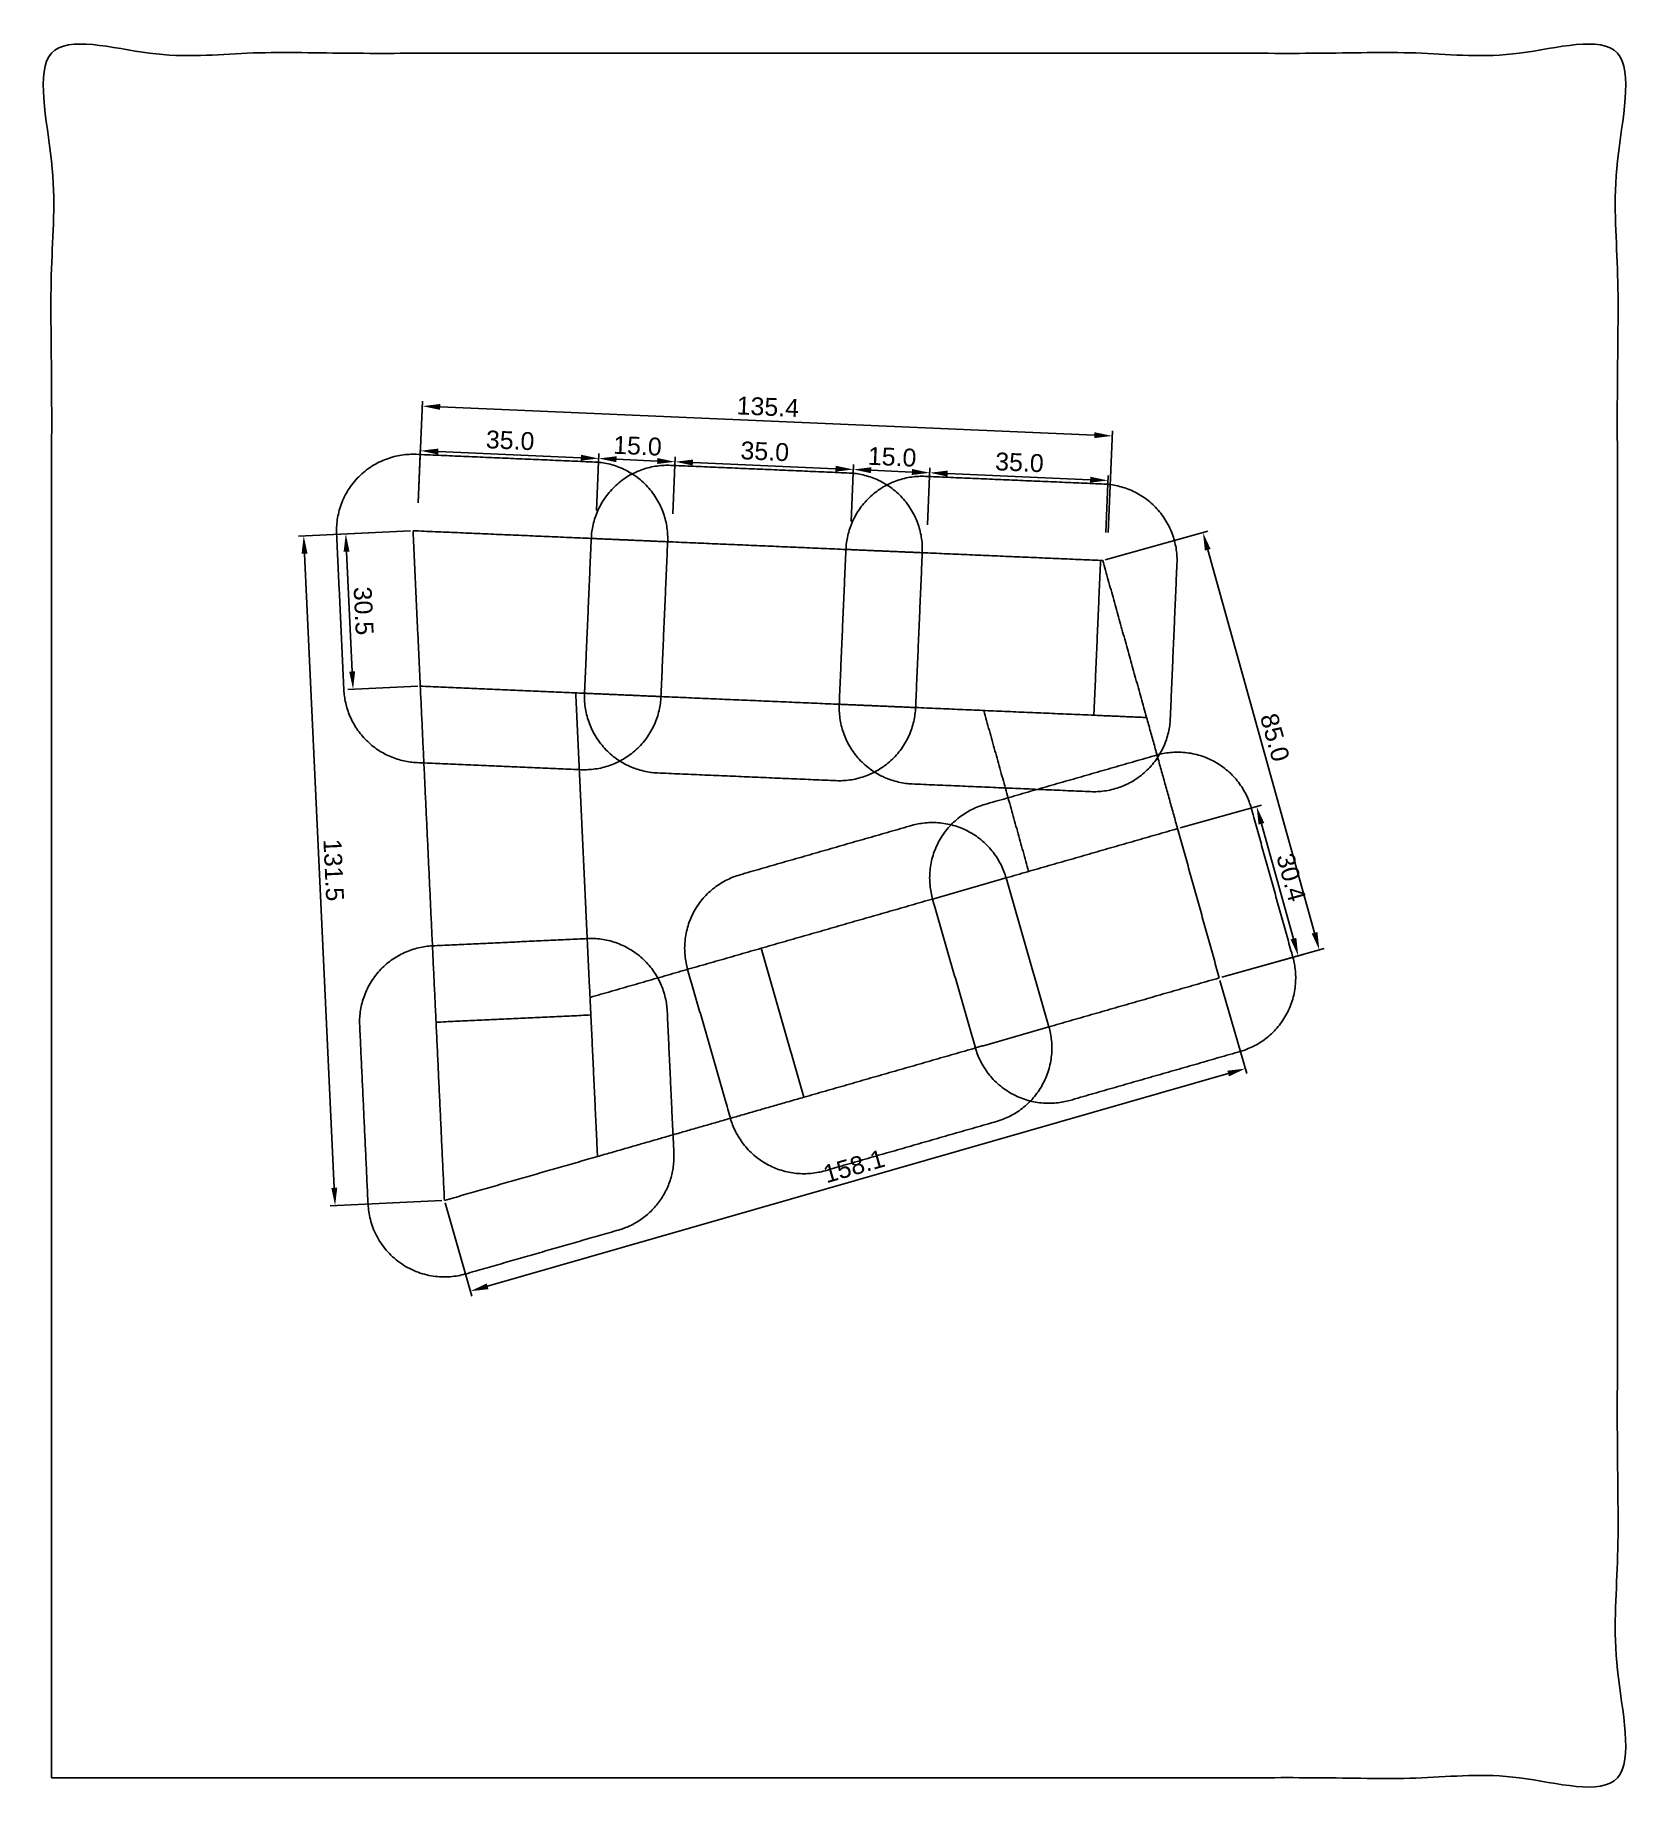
# Model space of a CAD drawing. Header units: metres. Extents: x 141 to 455, y 96 to 441.
import ezdxf

# ---------------------------------------------------------------- set-up
doc = ezdxf.new("R2010")
doc.units = ezdxf.units.M
doc.header["$MEASUREMENT"] = 0
doc.layers.add('Make2D$Annotation', color=7, linetype='Continuous', true_color=0x000000)
doc.layers.add('Make2D$visible$lines', color=7, linetype='Continuous', true_color=0x000000)
doc.styles.add('Arial', font='')
doc.styles.get('Arial').set_extended_font_data('Arial')
doc.dimstyles.new('Millimeter Large', dxfattribs={"dimtxt": 3.5, "dimasz": 3.5, "dimexe": 1, "dimexo": 0.5, "dimgap": 1, "dimtad": 1, "dimtoh": 1, "dimdec": 1, "dimzin": 1, "dimdsep": 46, "dimtxsty": 'Arial', "dimcen": 3.5, "dimadec": 0, "dimazin": 0, "dimtfac": 1, "dimtdec": 4, "dimtix": 1, "dimtmove": 1, "dimatfit": 3, "dimfxl": 0, "dimtolj": 1, "dimtzin": 1, "dimarcsym": 0})

# ---------------------------------------------------------------- blocks, each defined once
blk = doc.blocks.new('*D1')
at = {"layer": 'Defpoints', "color": 0}
for p in [(215.06, 343.99), (199.78, 211.61), (221.22, 212.62)]:
    blk.add_point(p, dxfattribs=at)
at = {"layer": 'Make2D$Annotation', "color": 0, "lineweight": -2}
for p, q in [((214.56, 343.97), (192.62, 342.94)), ((193.79, 339.49), (199.62, 215.11)), ((220.72, 212.59), (198.79, 211.56))]:
    blk.add_line(p, q, dxfattribs=at)
at = {"layer": 'Make2D$Annotation', "color": 0}
for points in [[(194.37, 339.52), (193.2, 339.46), (193.62, 342.99)], [(199.04, 215.08), (200.2, 215.13), (199.78, 211.61)]]:
    blk.add_solid(points, dxfattribs=at)
at = {"layer": 'Make2D$Annotation', "color": 0, "insert": (199.49, 277.43), "char_height": 3.5, "attachment_point": 5, "rotation": 272.6857, "style": 'Arial'}
blk.add_mtext('\\A1;131.5', dxfattribs=at)
blk = doc.blocks.new('*D2')
at = {"layer": 'Defpoints', "color": 0}
for p in [(370.02, 343.63), (350.37, 338.15), (373.21, 256.27)]:
    blk.add_point(p, dxfattribs=at)
at = {"layer": 'Make2D$Annotation', "color": 0, "lineweight": -2}
for p, q in [((350.86, 338.28), (370.98, 343.9)), ((391.91, 265.12), (370.96, 340.26)), ((373.69, 256.41), (393.82, 262.02))]:
    blk.add_line(p, q, dxfattribs=at)
at = {"layer": 'Make2D$Annotation', "color": 0}
for points in [[(371.52, 340.41), (370.4, 340.1), (370.02, 343.63)], [(391.35, 264.97), (392.48, 265.28), (392.85, 261.75)]]:
    blk.add_solid(points, dxfattribs=at)
at = {"layer": 'Make2D$Annotation', "color": 0, "insert": (384.12, 303.44), "char_height": 3.5, "attachment_point": 5, "rotation": 285.5839, "style": 'Arial'}
blk.add_mtext('\\A1;85.0', dxfattribs=at)
blk = doc.blocks.new('*D3')
at = {"layer": 'Defpoints', "color": 0}
for p in [(373.21, 256.27), (378.32, 238.48), (221.22, 212.62)]:
    blk.add_point(p, dxfattribs=at)
at = {"layer": 'Make2D$Annotation', "color": 0, "lineweight": -2}
for p, q in [((373.35, 255.79), (378.6, 237.51)), ((229.69, 195.78), (374.96, 237.51)), ((221.36, 212.14), (226.61, 193.86))]:
    blk.add_line(p, q, dxfattribs=at)
at = {"layer": 'Make2D$Annotation', "color": 0}
for points in [[(375.12, 236.95), (374.8, 238.07), (378.32, 238.48)], [(229.53, 196.35), (229.86, 195.22), (226.33, 194.82)]]:
    blk.add_solid(points, dxfattribs=at)
at = {"layer": 'Make2D$Annotation', "color": 0, "insert": (301.56, 219.33), "char_height": 3.5, "attachment_point": 5, "rotation": 16.0256, "style": 'Arial'}
blk.add_mtext('\\A1;158.1', dxfattribs=at)
blk = doc.blocks.new('*D4')
at = {"layer": 'Defpoints', "color": 0}
for p in [(365.04, 285.56), (388.71, 260.6), (373.21, 256.27)]:
    blk.add_point(p, dxfattribs=at)
at = {"layer": 'Make2D$Annotation', "color": 0, "lineweight": -2}
for p, q in [((365.52, 285.69), (381.51, 290.15)), ((381.49, 286.51), (387.77, 263.97)), ((373.69, 256.41), (389.68, 260.86))]:
    blk.add_line(p, q, dxfattribs=at)
at = {"layer": 'Make2D$Annotation', "color": 0}
for points in [[(382.05, 286.66), (380.93, 286.35), (380.55, 289.88)], [(387.21, 263.81), (388.34, 264.12), (388.71, 260.6)]]:
    blk.add_solid(points, dxfattribs=at)
at = {"layer": 'Make2D$Annotation', "color": 0, "insert": (387.32, 275.99), "char_height": 3.5, "attachment_point": 5, "rotation": 285.5839, "style": 'Arial'}
blk.add_mtext('\\A1;30.4', dxfattribs=at)
blk = doc.blocks.new('*D5')
at = {"layer": 'Defpoints', "color": 0}
for p in [(215.06, 343.99), (203.3, 312.88), (216.49, 313.5)]:
    blk.add_point(p, dxfattribs=at)
at = {"layer": 'Make2D$Annotation', "color": 0, "lineweight": -2}
for p, q in [((214.56, 343.97), (200.87, 343.33)), ((202.03, 339.88), (203.13, 316.38)), ((215.99, 313.48), (202.3, 312.84))]:
    blk.add_line(p, q, dxfattribs=at)
at = {"layer": 'Make2D$Annotation', "color": 0}
for points in [[(202.61, 339.9), (201.45, 339.85), (201.87, 343.37)], [(202.55, 316.35), (203.71, 316.41), (203.3, 312.88)]]:
    blk.add_solid(points, dxfattribs=at)
at = {"layer": 'Make2D$Annotation', "color": 0, "insert": (205.36, 328.26), "char_height": 3.5, "attachment_point": 5, "rotation": 272.6857, "style": 'Arial'}
blk.add_mtext('\\A1;30.5', dxfattribs=at)
blk = doc.blocks.new('*D6')
at = {"layer": 'Defpoints', "color": 0}
for p in [(316.42, 355.36), (315.96, 344.68), (350.93, 343.17)]:
    blk.add_point(p, dxfattribs=at)
at = {"layer": 'Make2D$Annotation', "color": 0, "lineweight": -2}
for p, q in [((315.98, 345.18), (316.47, 356.36)), ((347.9, 354), (319.92, 355.21)), ((350.95, 343.67), (351.44, 354.85))]:
    blk.add_line(p, q, dxfattribs=at)
at = {"layer": 'Make2D$Annotation', "color": 0}
for points in [[(319.95, 355.79), (319.9, 354.63), (316.42, 355.36)], [(347.87, 353.42), (347.92, 354.59), (351.39, 353.85)]]:
    blk.add_solid(points, dxfattribs=at)
at = {"layer": 'Make2D$Annotation', "color": 0, "insert": (334.03, 357.39), "char_height": 3.5, "attachment_point": 5, "rotation": 357.528, "style": 'Arial'}
blk.add_mtext('\\A1;35.0', dxfattribs=at)
blk = doc.blocks.new('*D7')
at = {"layer": 'Defpoints', "color": 0}
for p in [(316.42, 355.36), (300.98, 345.32), (315.96, 344.68)]:
    blk.add_point(p, dxfattribs=at)
at = {"layer": 'Make2D$Annotation', "color": 0, "lineweight": -2}
for p, q in [((301, 345.82), (301.48, 357.01)), ((304.94, 355.86), (312.93, 355.51)), ((315.98, 345.18), (316.47, 356.36))]:
    blk.add_line(p, q, dxfattribs=at)
at = {"layer": 'Make2D$Annotation', "color": 0}
for points in [[(304.96, 356.44), (304.91, 355.28), (301.44, 356.01)], [(312.9, 354.93), (312.95, 356.1), (316.42, 355.36)]]:
    blk.add_solid(points, dxfattribs=at)
at = {"layer": 'Make2D$Annotation', "color": 0, "insert": (309.05, 358.47), "char_height": 3.5, "attachment_point": 5, "rotation": 357.528, "style": 'Arial'}
blk.add_mtext('\\A1;15.0', dxfattribs=at)
blk = doc.blocks.new('*D8')
at = {"layer": 'Defpoints', "color": 0}
for p in [(216.52, 359.68), (216.06, 348.99), (251.02, 347.48)]:
    blk.add_point(p, dxfattribs=at)
at = {"layer": 'Make2D$Annotation', "color": 0, "lineweight": -2}
for p, q in [((216.08, 349.49), (216.56, 360.67)), ((247.99, 358.32), (220.01, 359.52)), ((251.05, 347.98), (251.53, 359.17))]:
    blk.add_line(p, q, dxfattribs=at)
at = {"layer": 'Make2D$Annotation', "color": 0}
for points in [[(220.04, 360.11), (219.99, 358.94), (216.52, 359.68)], [(247.96, 357.73), (248.01, 358.9), (251.49, 358.17)]]:
    blk.add_solid(points, dxfattribs=at)
at = {"layer": 'Make2D$Annotation', "color": 0, "insert": (234.12, 361.71), "char_height": 3.5, "attachment_point": 5, "rotation": 357.528, "style": 'Arial'}
blk.add_mtext('\\A1;35.0', dxfattribs=at)
blk = doc.blocks.new('*D9')
at = {"layer": 'Defpoints', "color": 0}
for p in [(251.49, 358.17), (251.02, 347.48), (266.01, 346.83)]:
    blk.add_point(p, dxfattribs=at)
at = {"layer": 'Make2D$Annotation', "color": 0, "lineweight": -2}
for p, q in [((251.05, 347.98), (251.53, 359.17)), ((262.97, 357.67), (254.98, 358.02)), ((266.03, 347.33), (266.51, 358.52))]:
    blk.add_line(p, q, dxfattribs=at)
at = {"layer": 'Make2D$Annotation', "color": 0}
for points in [[(255.01, 358.6), (254.96, 357.43), (251.49, 358.17)], [(262.95, 357.09), (263, 358.25), (266.47, 357.52)]]:
    blk.add_solid(points, dxfattribs=at)
at = {"layer": 'Make2D$Annotation', "color": 0, "insert": (259.1, 360.63), "char_height": 3.5, "attachment_point": 5, "rotation": 357.528, "style": 'Arial'}
blk.add_mtext('\\A1;15.0', dxfattribs=at)
blk = doc.blocks.new('*D10')
at = {"layer": 'Defpoints', "color": 0}
for p in [(266.47, 357.52), (266.01, 346.83), (300.98, 345.32)]:
    blk.add_point(p, dxfattribs=at)
at = {"layer": 'Make2D$Annotation', "color": 0, "lineweight": -2}
for p, q in [((266.03, 347.33), (266.51, 358.52)), ((297.94, 356.16), (269.97, 357.37)), ((301, 345.82), (301.48, 357.01))]:
    blk.add_line(p, q, dxfattribs=at)
at = {"layer": 'Make2D$Annotation', "color": 0}
for points in [[(269.99, 357.95), (269.94, 356.79), (266.47, 357.52)], [(297.92, 355.58), (297.97, 356.74), (301.44, 356.01)]]:
    blk.add_solid(points, dxfattribs=at)
at = {"layer": 'Make2D$Annotation', "color": 0, "insert": (284.07, 359.55), "char_height": 3.5, "attachment_point": 5, "rotation": 357.528, "style": 'Arial'}
blk.add_mtext('\\A1;35.0', dxfattribs=at)
blk = doc.blocks.new('*D11')
at = {"layer": 'Defpoints', "color": 0}
for p in [(216.9, 368.43), (216.06, 348.99), (351.37, 343.15)]:
    blk.add_point(p, dxfattribs=at)
at = {"layer": 'Make2D$Annotation', "color": 0, "lineweight": -2}
for p, q in [((216.08, 349.49), (216.94, 369.43)), ((348.72, 362.74), (220.39, 368.28)), ((351.4, 343.65), (352.26, 363.59))]:
    blk.add_line(p, q, dxfattribs=at)
at = {"layer": 'Make2D$Annotation', "color": 0}
for points in [[(220.42, 368.86), (220.37, 367.7), (216.9, 368.43)], [(348.69, 362.16), (348.74, 363.32), (352.21, 362.59)]]:
    blk.add_solid(points, dxfattribs=at)
at = {"layer": 'Make2D$Annotation', "color": 0, "insert": (284.67, 368.29), "char_height": 3.5, "attachment_point": 5, "rotation": 357.528, "style": 'Arial'}
blk.add_mtext('\\A1;135.4', dxfattribs=at)

msp = doc.modelspace()

# ---------------------------------------------------------------- linework, layer by layer
at = {"layer": 'Make2D$visible$lines'}
msp.add_open_spline([(144.15, 99.36), (297.74, 99.36), (451.33, 99.36), (451.33, 268.52), (451.33, 437.67), (297.74, 437.67), (144.15, 437.67), (144.15, 268.52), (144.15, 99.36)], degree=2, knots=[0, 0, 0, 307.180836, 307.180836, 645.488509, 645.488509, 952.669345, 952.669345, 1290.977018, 1290.977018, 1290.977018], dxfattribs=at)
for points, weights, knots in [([(265.01, 341.83), (265.66, 356.82), (250.67, 357.47), (233.19, 358.22), (215.7, 358.98), (199.3, 359.68), (200.07, 343.29), (200.79, 328.04), (201.5, 312.8), (202.15, 299.11), (215.84, 298.51), (231.95, 297.82), (248.07, 297.12), (263.05, 296.48), (263.7, 311.46)], [1, 0.707106781187, 1, 1, 1, 0.674574486738, 1, 1, 1, 0.738206787995, 1, 1, 1, 0.707106781187, 1], [30.4, 30.4, 30.4, 60.4, 60.4, 95.4, 95.4, 128.229886, 128.229886, 158.753478, 158.753478, 186.167524, 186.167524, 218.423498, 218.423498, 248.423498, 248.423498, 248.423498]), ([(314.96, 339.68), (315.61, 354.66), (300.62, 355.31), (283.14, 356.07), (265.66, 356.82), (250.67, 357.47), (250.02, 342.48)], [1, 0.707106781187, 1, 1, 1, 0.707106781187, 1], [30.4, 30.4, 30.4, 60.4, 60.4, 95.4, 95.4, 125.4, 125.4, 125.4]), ([(363.61, 307.15), (364.26, 322.34), (364.92, 337.52), (365.56, 352.51), (350.58, 353.15), (333.09, 353.91), (315.61, 354.66), (300.62, 355.31), (299.98, 340.32)], [1, 1, 1, 0.707106781187, 1, 1, 1, 0.707106781187, 1], [0, 0, 0, 30.4, 30.4, 60.4, 60.4, 95.4, 95.4, 125.4, 125.4, 125.4]), ([(248.71, 312.11), (248.07, 297.12), (263.05, 296.48), (280.54, 295.72), (298.02, 294.97), (313.01, 294.32), (313.65, 309.31)], [1, 0.707106781187, 1, 1, 1, 0.707106781187, 1], [155.8, 155.8, 155.8, 185.8, 185.8, 220.8, 220.8, 250.8, 250.8, 250.8]), ([(298.67, 309.95), (298.02, 294.97), (313.01, 294.32), (330.49, 293.57), (347.97, 292.81), (362.96, 292.16), (363.61, 307.15)], [1, 0.707106781187, 1, 1, 1, 0.707106781187, 1], [155.8, 155.8, 155.8, 185.8, 185.8, 220.8, 220.8, 250.8, 250.8, 250.8]), ([(325.38, 242.53), (329.52, 228.12), (343.94, 232.26), (360.64, 237.06), (377.35, 241.85), (391.66, 245.96), (387.66, 260.3), (383.58, 274.94), (379.49, 289.59), (375.43, 304.15), (360.9, 299.97), (344.08, 295.14), (327.26, 290.31), (312.85, 286.17), (316.99, 271.75)], [1, 0.707106781187, 1, 1, 1, 0.70982711886, 1, 1, 1, 0.704375937501, 1, 1, 1, 0.707106781187, 1], [30.4, 30.4, 30.4, 60.4, 60.4, 95.165637, 95.165637, 124.935249, 124.935249, 155.336153, 155.336153, 185.568323, 185.568323, 220.568323, 220.568323, 250.568323, 250.568323, 250.568323]), ([(331.4, 275.89), (327.26, 290.31), (312.85, 286.17), (296.03, 281.34), (279.21, 276.51), (264.79, 272.37), (268.93, 257.95)], [1, 0.707106781187, 1, 1, 1, 0.707106781187, 1], [155.8, 155.8, 155.8, 185.8, 185.8, 220.8, 220.8, 250.8, 250.8, 250.8]), ([(249.24, 263.99), (234.06, 263.27), (218.88, 262.56), (203.89, 261.86), (204.6, 246.87), (205.42, 229.39), (206.24, 211.91), (207.12, 192.96), (225.36, 198.2), (240.37, 202.51), (255.39, 206.82), (266.79, 210.1), (266.23, 221.94), (265.58, 235.82), (264.93, 249.7), (264.23, 264.69), (249.24, 263.99)], [1, 1, 1, 0.707106781187, 1, 1, 1, 0.620190789058, 1, 1, 1, 0.784451008774, 1, 1, 1, 0.707106781187, 1], [0, 0, 0, 30.4, 30.4, 60.4, 60.4, 95.4, 95.4, 133.34563, 133.34563, 164.58861, 164.58861, 188.306756, 188.306756, 216.098164, 216.098164, 246.098164, 246.098164, 246.098164]), ([(268.93, 257.95), (273.13, 243.34), (277.32, 228.73), (281.46, 214.31), (295.88, 218.45), (312.7, 223.29), (329.52, 228.12), (343.94, 232.26), (339.8, 246.67)], [1, 1, 1, 0.707106781187, 1, 1, 1, 0.707106781187, 1], [0, 0, 0, 30.4, 30.4, 60.4, 60.4, 95.4, 95.4, 125.4, 125.4, 125.4])]:
    msp.add_rational_spline(points, weights, degree=2, knots=knots, dxfattribs=at)
for points in [[(215.06, 343.99), (215.77, 328.75), (216.49, 313.5)], [(250.02, 342.48), (232.54, 343.24), (215.06, 343.99)], [(248.71, 312.11), (249.37, 327.3), (250.02, 342.48)], [(265.01, 341.83), (257.52, 342.16), (250.02, 342.48)], [(265.01, 341.83), (264.35, 326.65), (263.7, 311.46)], [(299.98, 340.32), (282.49, 341.08), (265.01, 341.83)], [(298.67, 309.95), (299.32, 325.14), (299.98, 340.32)], [(314.96, 339.68), (307.47, 340), (299.98, 340.32)], [(314.96, 339.68), (314.31, 324.49), (313.65, 309.31)], [(349.93, 338.17), (332.45, 338.92), (314.96, 339.68)], [(348.62, 307.8), (349.28, 322.98), (349.93, 338.17)], [(350.37, 338.15), (350.15, 338.16), (349.93, 338.17)], [(358.96, 307.35), (354.67, 322.75), (350.37, 338.15)], [(216.49, 313.5), (232.6, 312.81), (248.71, 312.11)], [(216.49, 313.5), (218.03, 280.54), (219.58, 247.58)], [(249.78, 252.45), (248.38, 282.32), (246.98, 312.18)], [(248.71, 312.11), (256.21, 311.79), (263.7, 311.46)], [(263.7, 311.46), (281.18, 310.71), (298.67, 309.95)], [(298.67, 309.95), (306.16, 309.63), (313.65, 309.31)], [(313.65, 309.31), (331.14, 308.55), (348.62, 307.8)], [(327.02, 308.73), (331.42, 292.95), (335.82, 277.16)], [(358.96, 307.35), (353.79, 307.57), (348.62, 307.8)], [(365.04, 285.56), (362, 296.45), (358.96, 307.35)], [(365.04, 285.56), (348.22, 280.72), (331.4, 275.89)], [(373.21, 256.27), (369.13, 270.91), (365.04, 285.56)], [(331.4, 275.89), (324.19, 273.82), (316.99, 271.75)], [(331.4, 275.89), (335.6, 261.28), (339.8, 246.67)], [(316.99, 271.75), (300.17, 266.92), (283.35, 262.09)], [(325.38, 242.53), (321.18, 257.14), (316.99, 271.75)], [(283.35, 262.09), (266.57, 257.27), (249.78, 252.45)], [(283.35, 262.09), (287.54, 247.48), (291.74, 232.87)], [(339.8, 246.67), (356.5, 251.47), (373.21, 256.27)], [(249.78, 252.45), (249.86, 250.73), (249.95, 249)], [(249.95, 249), (234.76, 248.29), (219.58, 247.58)], [(251.25, 221.24), (250.6, 235.12), (249.95, 249)], [(219.58, 247.58), (220.4, 230.1), (221.22, 212.62)], [(325.38, 242.53), (332.59, 244.6), (339.8, 246.67)], [(291.74, 232.87), (308.56, 237.7), (325.38, 242.53)], [(251.25, 221.24), (271.49, 227.06), (291.74, 232.87)], [(221.22, 212.62), (236.23, 216.93), (251.25, 221.24)]]:
    msp.add_open_spline(points, degree=2, dxfattribs=at)

# ---------------------------------------------------------------- dimensions: what is measured, and where the dimension line sits
at = {"layer": 'Make2D$Annotation'}
for p1, p2, distance, picture, middle in [((351.37, 343.15), (216.06, 348.99), -19.46, '*D11', (284.67, 368.29)), ((251.02, 347.48), (216.06, 348.99), -10.69, '*D8', (234.12, 361.71)), ((266.01, 346.83), (251.02, 347.48), -10.69, '*D9', (259.1, 360.63)), ((300.98, 345.32), (266.01, 346.83), -10.69, '*D10', (284.07, 359.55)), ((300.98, 345.32), (315.96, 344.68), 10.69, '*D7', (309.05, 358.47)), ((350.93, 343.17), (315.96, 344.68), -10.69, '*D6', (334.03, 357.39)), ((215.06, 343.99), (221.22, 212.62), -21.46, '*D1', (199.49, 277.43)), ((215.06, 343.99), (216.49, 313.5), -13.21, '*D5', (205.36, 328.26)), ((373.21, 256.27), (350.37, 338.15), -20.39, '*D2', (384.12, 303.44)), ((365.04, 285.56), (373.21, 256.27), 16.1, '*D4', (387.32, 275.99)), ((221.22, 212.62), (373.21, 256.27), -18.52, '*D3', (301.56, 219.33))]:
    dim = msp.add_aligned_dim(p1=p1, p2=p2, distance=distance, dimstyle='Millimeter Large', dxfattribs=at)
    dim.commit()
    dim.dimension.update_dxf_attribs({"geometry": picture, "text_midpoint": middle})

doc.saveas('drawing.dxf')
